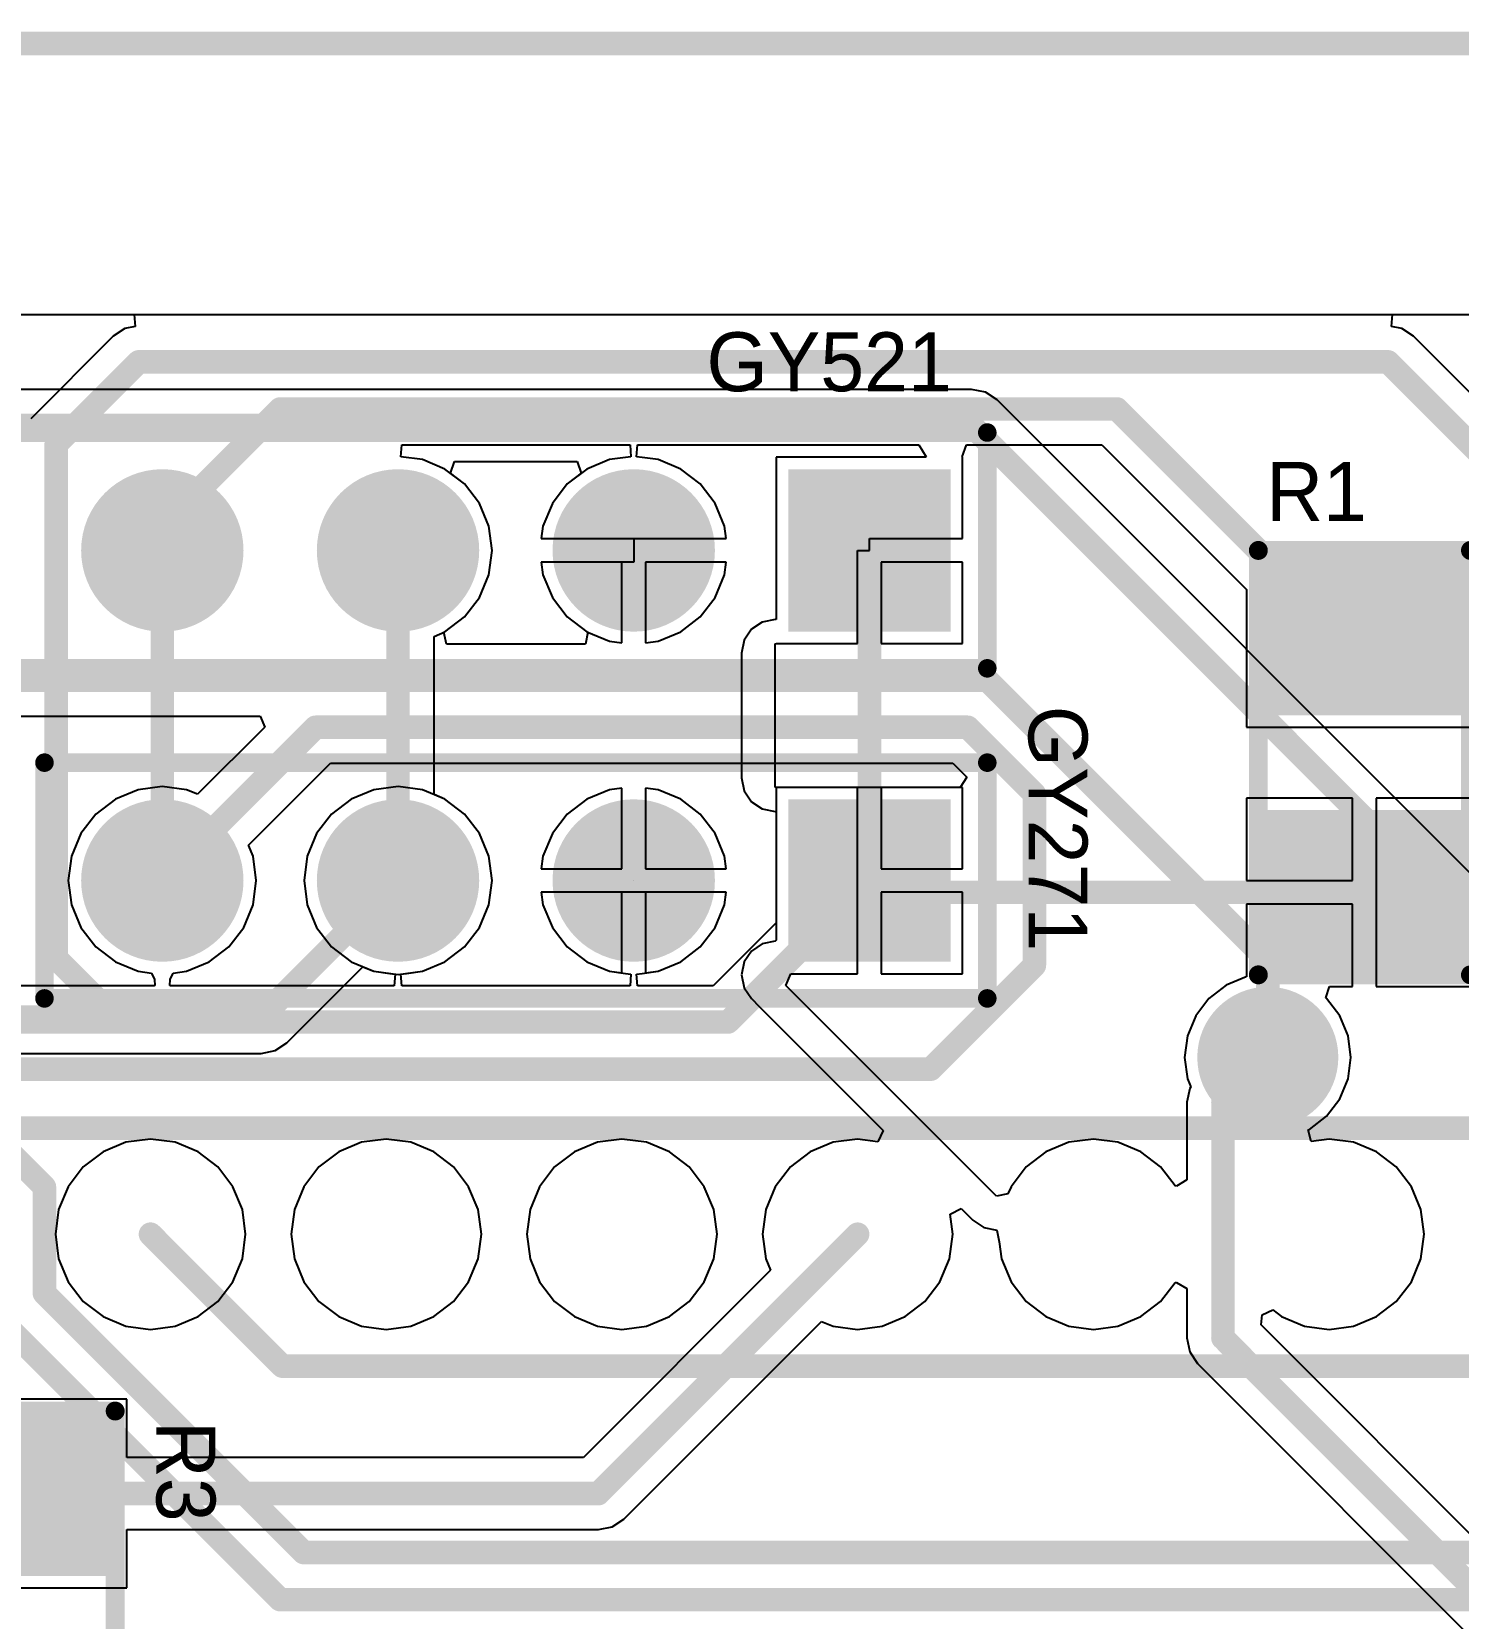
# Model space of a CAD drawing. Header units: millimetres. Extents: x 0 to 146, y 0 to 115.
# Drawn here: x 117.46 to 132.84, y 97.46 to 114.55 of the extents above; entities that cross this region are included whole.
import ezdxf

# ---------------------------------------------------------------- set-up
doc = ezdxf.new("R2010")
doc.units = ezdxf.units.MM
for name, color, linetype in [('BottomLayer', 5, 'Continuous'), ('BottomOverlay', 54, 'Continuous'), ('BottomSolder', 6, 'Continuous'), ('MultiLayer', 9, 'Continuous'), ('PadHoleLayer', 156, 'Continuous'), ('TopLayer', 1, 'Continuous'), ('TopOverlay', 2, 'Continuous'), ('TopPaste', 8, 'Continuous'), ('TopSolder', 216, 'Continuous'), ('ViaHoleLayer', 16, 'Continuous')]:
    doc.layers.add(name, color=color, linetype=linetype)

# ---------------------------------------------------------------- blocks, each defined once
blk = doc.blocks.new('HDR1X4_B_7')
at = {"layer": 'BottomLayer'}
blk.add_hatch(color=5, dxfattribs=at).paths.add_polyline_path([(-0.75, 0.75), (0.75, 0.75), (0.75, -0.75), (-0.75, -0.75)])
h = blk.add_hatch(color=5, dxfattribs=at)
edge = h.paths.add_edge_path()
edge.add_arc((2.54, 0), 0.75, 0, 360)
h = blk.add_hatch(color=5, dxfattribs=at)
edge = h.paths.add_edge_path()
edge.add_arc((5.08, 0), 0.75, 0, 360)
h = blk.add_hatch(color=5, dxfattribs=at)
edge = h.paths.add_edge_path()
edge.add_arc((7.62, 0), 0.75, 0, 360)
at = {"layer": 'BottomSolder'}
blk.add_hatch(color=6, dxfattribs=at).paths.add_polyline_path([(-0.875, 0.875), (0.875, 0.875), (0.875, -0.875), (-0.875, -0.875)])
h = blk.add_hatch(color=6, dxfattribs=at)
edge = h.paths.add_edge_path()
edge.add_arc((2.54, 0), 0.875, 0, 360)
h = blk.add_hatch(color=6, dxfattribs=at)
edge = h.paths.add_edge_path()
edge.add_arc((5.08, 0), 0.875, 0, 360)
h = blk.add_hatch(color=6, dxfattribs=at)
edge = h.paths.add_edge_path()
edge.add_arc((7.62, 0), 0.875, 0, 360)
at = {"layer": 'MultiLayer'}
blk.add_hatch(color=9, dxfattribs=at).paths.add_polyline_path([(-0.75, 0.75), (0.75, 0.75), (0.75, -0.75), (-0.75, -0.75)])
h = blk.add_hatch(color=9, dxfattribs=at)
edge = h.paths.add_edge_path()
edge.add_arc((2.54, 0), 0.75, 0, 360)
h = blk.add_hatch(color=9, dxfattribs=at)
edge = h.paths.add_edge_path()
edge.add_arc((5.08, 0), 0.75, 0, 360)
h = blk.add_hatch(color=9, dxfattribs=at)
edge = h.paths.add_edge_path()
edge.add_arc((7.62, 0), 0.75, 0, 360)
at = {"layer": 'PadHoleLayer'}
h = blk.add_hatch(color=156, dxfattribs=at)
edge = h.paths.add_edge_path()
edge.add_arc((0, 0), 0.45, 0, 360)
h = blk.add_hatch(color=156, dxfattribs=at)
edge = h.paths.add_edge_path()
edge.add_arc((2.54, 0), 0.45, 0, 360)
h = blk.add_hatch(color=156, dxfattribs=at)
edge = h.paths.add_edge_path()
edge.add_arc((5.08, 0), 0.45, 0, 360)
h = blk.add_hatch(color=156, dxfattribs=at)
edge = h.paths.add_edge_path()
edge.add_arc((7.62, 0), 0.45, 0, 360)
at = {"layer": 'TopLayer'}
blk.add_hatch(color=1, dxfattribs=at).paths.add_polyline_path([(-0.75, 0.75), (0.75, 0.75), (0.75, -0.75), (-0.75, -0.75)])
h = blk.add_hatch(color=1, dxfattribs=at)
edge = h.paths.add_edge_path()
edge.add_arc((2.54, 0), 0.75, 0, 360)
h = blk.add_hatch(color=1, dxfattribs=at)
edge = h.paths.add_edge_path()
edge.add_arc((5.08, 0), 0.75, 0, 360)
h = blk.add_hatch(color=1, dxfattribs=at)
edge = h.paths.add_edge_path()
edge.add_arc((7.62, 0), 0.75, 0, 360)
at = {"layer": 'TopSolder'}
blk.add_hatch(color=216, dxfattribs=at).paths.add_polyline_path([(-0.875, 0.875), (0.875, 0.875), (0.875, -0.875), (-0.875, -0.875)])
h = blk.add_hatch(color=216, dxfattribs=at)
edge = h.paths.add_edge_path()
edge.add_arc((2.54, 0), 0.875, 0, 360)
h = blk.add_hatch(color=216, dxfattribs=at)
edge = h.paths.add_edge_path()
edge.add_arc((5.08, 0), 0.875, 0, 360)
h = blk.add_hatch(color=216, dxfattribs=at)
edge = h.paths.add_edge_path()
edge.add_arc((7.62, 0), 0.875, 0, 360)
at = {"layer": 'BottomOverlay', "const_width": 0.2}
for points in [[(8.89, 1.27), (-1.27, 1.27)], [(-1.27, 1.27), (-1.27, -1.27)], [(8.89, 1.27), (8.89, -1.27)], [(8.89, -1.27), (-1.27, -1.27)]]:
    blk.add_lwpolyline(points, dxfattribs=at)
at = {"layer": 'BottomOverlay', "const_width": 0.1}
for points in [[(-1.32, 1.27, 1), (-1.22, 1.27, 1)], [(-1.32, 1.27, 1), (-1.22, 1.27, 1)], [(8.84, 1.27, 1), (8.94, 1.27, 1)], [(8.84, 1.27, 1), (8.94, 1.27, 1)], [(-1.32, -1.27, 1), (-1.22, -1.27, 1)], [(-1.32, -1.27, 1), (-1.22, -1.27, 1)], [(8.84, -1.27, 1), (8.94, -1.27, 1)], [(8.84, -1.27, 1), (8.94, -1.27, 1)]]:
    blk.add_lwpolyline(points, format="xyb", close=True, dxfattribs=at)
blk = doc.blocks.new('SMD_1206_RES_11')
at = {"layer": 'TopLayer'}
for points in [[(1.016, 2.159), (1.016, 0.635), (-1.016, 0.635), (-1.016, 2.159)], [(1.016, -0.635), (1.016, -2.159), (-1.016, -2.159), (-1.016, -0.635)]]:
    blk.add_hatch(color=1, dxfattribs=at).paths.add_polyline_path(points)
at = {"layer": 'TopPaste'}
for points in [[(1.016, 2.159), (1.016, 0.635), (-1.016, 0.635), (-1.016, 2.159)], [(1.016, -0.635), (1.016, -2.159), (-1.016, -2.159), (-1.016, -0.635)]]:
    blk.add_hatch(color=8, dxfattribs=at).paths.add_polyline_path(points)
at = {"layer": 'TopSolder'}
for points in [[(1.141, 2.284), (1.141, 0.51), (-1.141, 0.51), (-1.141, 2.284)], [(1.141, -0.51), (1.141, -2.284), (-1.141, -2.284), (-1.141, -0.51)]]:
    blk.add_hatch(color=216, dxfattribs=at).paths.add_polyline_path(points)
at = {"layer": 'TopOverlay', "const_width": 0.203}
for points in [[(-1.143, 2.286), (-1.143, -2.286)], [(1.143, 2.286), (-1.143, 2.286)], [(1.143, 2.286), (1.143, -2.286)], [(1.143, -2.286), (-1.143, -2.286)]]:
    blk.add_lwpolyline(points, dxfattribs=at)
at = {"layer": 'TopOverlay', "const_width": 0.102}
for points in [[(-1.194, 2.286, 1), (-1.092, 2.286, 1)], [(-1.194, 2.286, 1), (-1.092, 2.286, 1)], [(1.092, 2.286, 1), (1.194, 2.286, 1)], [(1.092, 2.286, 1), (1.194, 2.286, 1)], [(-1.194, -2.286, 1), (-1.092, -2.286, 1)], [(-1.194, -2.286, 1), (-1.092, -2.286, 1)], [(1.092, -2.286, 1), (1.194, -2.286, 1)], [(1.092, -2.286, 1), (1.194, -2.286, 1)]]:
    blk.add_lwpolyline(points, format="xyb", close=True, dxfattribs=at)
blk = doc.blocks.new('SMD_1206_RES_13')
at = {"layer": 'TopLayer'}
for points in [[(1.016, 2.159), (1.016, 0.635), (-1.016, 0.635), (-1.016, 2.159)], [(1.016, -0.635), (1.016, -2.159), (-1.016, -2.159), (-1.016, -0.635)]]:
    blk.add_hatch(color=1, dxfattribs=at).paths.add_polyline_path(points)
at = {"layer": 'TopPaste'}
for points in [[(1.016, 2.159), (1.016, 0.635), (-1.016, 0.635), (-1.016, 2.159)], [(1.016, -0.635), (1.016, -2.159), (-1.016, -2.159), (-1.016, -0.635)]]:
    blk.add_hatch(color=8, dxfattribs=at).paths.add_polyline_path(points)
at = {"layer": 'TopSolder'}
for points in [[(1.141, 2.284), (1.141, 0.51), (-1.141, 0.51), (-1.141, 2.284)], [(1.141, -0.51), (1.141, -2.284), (-1.141, -2.284), (-1.141, -0.51)]]:
    blk.add_hatch(color=216, dxfattribs=at).paths.add_polyline_path(points)
at = {"layer": 'TopOverlay', "const_width": 0.203}
for points in [[(-1.143, -2.286), (-1.143, 2.286)], [(-1.143, 2.286), (1.143, 2.286)], [(1.143, -2.286), (1.143, 2.286)], [(-1.143, -2.286), (1.143, -2.286)]]:
    blk.add_lwpolyline(points, dxfattribs=at)
at = {"layer": 'TopOverlay', "const_width": 0.102}
for points in [[(-1.194, 2.286, 1), (-1.092, 2.286, 1)], [(-1.194, 2.286, 1), (-1.092, 2.286, 1)], [(1.092, 2.286, 1), (1.194, 2.286, 1)], [(1.092, 2.286, 1), (1.194, 2.286, 1)], [(-1.194, -2.286, 1), (-1.092, -2.286, 1)], [(-1.194, -2.286, 1), (-1.092, -2.286, 1)], [(1.092, -2.286, 1), (1.194, -2.286, 1)], [(1.092, -2.286, 1), (1.194, -2.286, 1)]]:
    blk.add_lwpolyline(points, format="xyb", close=True, dxfattribs=at)
blk = doc.blocks.new('HDR1X6_B_19')
at = {"layer": 'BottomLayer'}
blk.add_hatch(color=5, dxfattribs=at).paths.add_polyline_path([(-0.75, 0.75), (0.75, 0.75), (0.75, -0.75), (-0.75, -0.75)])
h = blk.add_hatch(color=5, dxfattribs=at)
edge = h.paths.add_edge_path()
edge.add_arc((2.54, 0), 0.75, 0, 360)
h = blk.add_hatch(color=5, dxfattribs=at)
edge = h.paths.add_edge_path()
edge.add_arc((5.08, 0), 0.75, 0, 360)
h = blk.add_hatch(color=5, dxfattribs=at)
edge = h.paths.add_edge_path()
edge.add_arc((7.62, 0), 0.75, 0, 360)
h = blk.add_hatch(color=5, dxfattribs=at)
edge = h.paths.add_edge_path()
edge.add_arc((10.16, 0), 0.75, 0, 360)
h = blk.add_hatch(color=5, dxfattribs=at)
edge = h.paths.add_edge_path()
edge.add_arc((12.7, 0), 0.75, 0, 360)
at = {"layer": 'BottomSolder'}
blk.add_hatch(color=6, dxfattribs=at).paths.add_polyline_path([(-0.875, 0.875), (0.875, 0.875), (0.875, -0.875), (-0.875, -0.875)])
h = blk.add_hatch(color=6, dxfattribs=at)
edge = h.paths.add_edge_path()
edge.add_arc((2.54, 0), 0.875, 0, 360)
h = blk.add_hatch(color=6, dxfattribs=at)
edge = h.paths.add_edge_path()
edge.add_arc((5.08, 0), 0.875, 0, 360)
h = blk.add_hatch(color=6, dxfattribs=at)
edge = h.paths.add_edge_path()
edge.add_arc((7.62, 0), 0.875, 0, 360)
h = blk.add_hatch(color=6, dxfattribs=at)
edge = h.paths.add_edge_path()
edge.add_arc((10.16, 0), 0.875, 0, 360)
h = blk.add_hatch(color=6, dxfattribs=at)
edge = h.paths.add_edge_path()
edge.add_arc((12.7, 0), 0.875, 0, 360)
at = {"layer": 'MultiLayer'}
blk.add_hatch(color=9, dxfattribs=at).paths.add_polyline_path([(-0.75, 0.75), (0.75, 0.75), (0.75, -0.75), (-0.75, -0.75)])
h = blk.add_hatch(color=9, dxfattribs=at)
edge = h.paths.add_edge_path()
edge.add_arc((2.54, 0), 0.75, 0, 360)
h = blk.add_hatch(color=9, dxfattribs=at)
edge = h.paths.add_edge_path()
edge.add_arc((5.08, 0), 0.75, 0, 360)
h = blk.add_hatch(color=9, dxfattribs=at)
edge = h.paths.add_edge_path()
edge.add_arc((7.62, 0), 0.75, 0, 360)
h = blk.add_hatch(color=9, dxfattribs=at)
edge = h.paths.add_edge_path()
edge.add_arc((10.16, 0), 0.75, 0, 360)
h = blk.add_hatch(color=9, dxfattribs=at)
edge = h.paths.add_edge_path()
edge.add_arc((12.7, 0), 0.75, 0, 360)
at = {"layer": 'PadHoleLayer'}
h = blk.add_hatch(color=156, dxfattribs=at)
edge = h.paths.add_edge_path()
edge.add_arc((0, 0), 0.45, 0, 360)
h = blk.add_hatch(color=156, dxfattribs=at)
edge = h.paths.add_edge_path()
edge.add_arc((2.54, 0), 0.45, 0, 360)
h = blk.add_hatch(color=156, dxfattribs=at)
edge = h.paths.add_edge_path()
edge.add_arc((5.08, 0), 0.45, 0, 360)
h = blk.add_hatch(color=156, dxfattribs=at)
edge = h.paths.add_edge_path()
edge.add_arc((7.62, 0), 0.45, 0, 360)
h = blk.add_hatch(color=156, dxfattribs=at)
edge = h.paths.add_edge_path()
edge.add_arc((10.16, 0), 0.45, 0, 360)
h = blk.add_hatch(color=156, dxfattribs=at)
edge = h.paths.add_edge_path()
edge.add_arc((12.7, 0), 0.45, 0, 360)
at = {"layer": 'TopLayer'}
blk.add_hatch(color=1, dxfattribs=at).paths.add_polyline_path([(-0.75, 0.75), (0.75, 0.75), (0.75, -0.75), (-0.75, -0.75)])
h = blk.add_hatch(color=1, dxfattribs=at)
edge = h.paths.add_edge_path()
edge.add_arc((2.54, 0), 0.75, 0, 360)
h = blk.add_hatch(color=1, dxfattribs=at)
edge = h.paths.add_edge_path()
edge.add_arc((5.08, 0), 0.75, 0, 360)
h = blk.add_hatch(color=1, dxfattribs=at)
edge = h.paths.add_edge_path()
edge.add_arc((7.62, 0), 0.75, 0, 360)
h = blk.add_hatch(color=1, dxfattribs=at)
edge = h.paths.add_edge_path()
edge.add_arc((10.16, 0), 0.75, 0, 360)
h = blk.add_hatch(color=1, dxfattribs=at)
edge = h.paths.add_edge_path()
edge.add_arc((12.7, 0), 0.75, 0, 360)
at = {"layer": 'TopSolder'}
blk.add_hatch(color=216, dxfattribs=at).paths.add_polyline_path([(-0.875, 0.875), (0.875, 0.875), (0.875, -0.875), (-0.875, -0.875)])
h = blk.add_hatch(color=216, dxfattribs=at)
edge = h.paths.add_edge_path()
edge.add_arc((2.54, 0), 0.875, 0, 360)
h = blk.add_hatch(color=216, dxfattribs=at)
edge = h.paths.add_edge_path()
edge.add_arc((5.08, 0), 0.875, 0, 360)
h = blk.add_hatch(color=216, dxfattribs=at)
edge = h.paths.add_edge_path()
edge.add_arc((7.62, 0), 0.875, 0, 360)
h = blk.add_hatch(color=216, dxfattribs=at)
edge = h.paths.add_edge_path()
edge.add_arc((10.16, 0), 0.875, 0, 360)
h = blk.add_hatch(color=216, dxfattribs=at)
edge = h.paths.add_edge_path()
edge.add_arc((12.7, 0), 0.875, 0, 360)
at = {"layer": 'BottomOverlay', "const_width": 0.2}
for points in [[(-1.27, 1.27), (-1.27, -1.27)], [(13.97, 1.27), (-1.27, 1.27)], [(13.97, 1.27), (13.97, -1.27)], [(13.97, -1.27), (-1.27, -1.27)]]:
    blk.add_lwpolyline(points, dxfattribs=at)
at = {"layer": 'BottomOverlay', "const_width": 0.1}
for points in [[(-1.32, 1.27, 1), (-1.22, 1.27, 1)], [(-1.32, 1.27, 1), (-1.22, 1.27, 1)], [(13.92, 1.27, 1), (14.02, 1.27, 1)], [(13.92, 1.27, 1), (14.02, 1.27, 1)], [(-1.32, -1.27, 1), (-1.22, -1.27, 1)], [(-1.32, -1.27, 1), (-1.22, -1.27, 1)], [(13.92, -1.27, 1), (14.02, -1.27, 1)], [(13.92, -1.27, 1), (14.02, -1.27, 1)]]:
    blk.add_lwpolyline(points, format="xyb", close=True, dxfattribs=at)
blk = doc.blocks.new('ARDUINO_NANO_21')
at = {"layer": 'BottomLayer'}
h = blk.add_hatch(color=5, dxfattribs=at)
edge = h.paths.add_edge_path()
edge.add_arc((21.844, 16.764), 0.762, 0, 360)
h = blk.add_hatch(color=5, dxfattribs=at)
edge = h.paths.add_edge_path()
edge.add_arc((24.384, 16.764), 0.762, 0, 360)
h = blk.add_hatch(color=5, dxfattribs=at)
edge = h.paths.add_edge_path()
edge.add_arc((26.924, 16.764), 0.762, 0, 360)
h = blk.add_hatch(color=5, dxfattribs=at)
edge = h.paths.add_edge_path()
edge.add_arc((29.464, 16.764), 0.762, 0, 360)
h = blk.add_hatch(color=5, dxfattribs=at)
edge = h.paths.add_edge_path()
edge.add_arc((32.004, 16.764), 0.762, 0, 360)
h = blk.add_hatch(color=5, dxfattribs=at)
edge = h.paths.add_edge_path()
edge.add_arc((34.544, 16.764), 0.762, 0, 360)
at = {"layer": 'BottomSolder'}
h = blk.add_hatch(color=6, dxfattribs=at)
edge = h.paths.add_edge_path()
edge.add_arc((21.844, 16.764), 0.887, 0, 360)
h = blk.add_hatch(color=6, dxfattribs=at)
edge = h.paths.add_edge_path()
edge.add_arc((24.384, 16.764), 0.887, 0, 360)
h = blk.add_hatch(color=6, dxfattribs=at)
edge = h.paths.add_edge_path()
edge.add_arc((26.924, 16.764), 0.887, 0, 360)
h = blk.add_hatch(color=6, dxfattribs=at)
edge = h.paths.add_edge_path()
edge.add_arc((29.464, 16.764), 0.887, 0, 360)
h = blk.add_hatch(color=6, dxfattribs=at)
edge = h.paths.add_edge_path()
edge.add_arc((32.004, 16.764), 0.887, 0, 360)
h = blk.add_hatch(color=6, dxfattribs=at)
edge = h.paths.add_edge_path()
edge.add_arc((34.544, 16.764), 0.887, 0, 360)
at = {"layer": 'MultiLayer'}
h = blk.add_hatch(color=9, dxfattribs=at)
edge = h.paths.add_edge_path()
edge.add_arc((21.844, 16.764), 0.762, 0, 360)
h = blk.add_hatch(color=9, dxfattribs=at)
edge = h.paths.add_edge_path()
edge.add_arc((24.384, 16.764), 0.762, 0, 360)
h = blk.add_hatch(color=9, dxfattribs=at)
edge = h.paths.add_edge_path()
edge.add_arc((26.924, 16.764), 0.762, 0, 360)
h = blk.add_hatch(color=9, dxfattribs=at)
edge = h.paths.add_edge_path()
edge.add_arc((29.464, 16.764), 0.762, 0, 360)
h = blk.add_hatch(color=9, dxfattribs=at)
edge = h.paths.add_edge_path()
edge.add_arc((32.004, 16.764), 0.762, 0, 360)
h = blk.add_hatch(color=9, dxfattribs=at)
edge = h.paths.add_edge_path()
edge.add_arc((34.544, 16.764), 0.762, 0, 360)
at = {"layer": 'PadHoleLayer'}
h = blk.add_hatch(color=156, dxfattribs=at)
edge = h.paths.add_edge_path()
edge.add_arc((21.844, 16.764), 0.381, 0, 360)
h = blk.add_hatch(color=156, dxfattribs=at)
edge = h.paths.add_edge_path()
edge.add_arc((24.384, 16.764), 0.381, 0, 360)
h = blk.add_hatch(color=156, dxfattribs=at)
edge = h.paths.add_edge_path()
edge.add_arc((26.924, 16.764), 0.381, 0, 360)
h = blk.add_hatch(color=156, dxfattribs=at)
edge = h.paths.add_edge_path()
edge.add_arc((29.464, 16.764), 0.381, 0, 360)
h = blk.add_hatch(color=156, dxfattribs=at)
edge = h.paths.add_edge_path()
edge.add_arc((32.004, 16.764), 0.381, 0, 360)
h = blk.add_hatch(color=156, dxfattribs=at)
edge = h.paths.add_edge_path()
edge.add_arc((34.544, 16.764), 0.381, 0, 360)
at = {"layer": 'TopLayer'}
h = blk.add_hatch(color=1, dxfattribs=at)
edge = h.paths.add_edge_path()
edge.add_arc((21.844, 16.764), 0.762, 0, 360)
h = blk.add_hatch(color=1, dxfattribs=at)
edge = h.paths.add_edge_path()
edge.add_arc((24.384, 16.764), 0.762, 0, 360)
h = blk.add_hatch(color=1, dxfattribs=at)
edge = h.paths.add_edge_path()
edge.add_arc((26.924, 16.764), 0.762, 0, 360)
h = blk.add_hatch(color=1, dxfattribs=at)
edge = h.paths.add_edge_path()
edge.add_arc((29.464, 16.764), 0.762, 0, 360)
h = blk.add_hatch(color=1, dxfattribs=at)
edge = h.paths.add_edge_path()
edge.add_arc((32.004, 16.764), 0.762, 0, 360)
h = blk.add_hatch(color=1, dxfattribs=at)
edge = h.paths.add_edge_path()
edge.add_arc((34.544, 16.764), 0.762, 0, 360)
at = {"layer": 'TopSolder'}
h = blk.add_hatch(color=216, dxfattribs=at)
edge = h.paths.add_edge_path()
edge.add_arc((21.844, 16.764), 0.887, 0, 360)
h = blk.add_hatch(color=216, dxfattribs=at)
edge = h.paths.add_edge_path()
edge.add_arc((24.384, 16.764), 0.887, 0, 360)
h = blk.add_hatch(color=216, dxfattribs=at)
edge = h.paths.add_edge_path()
edge.add_arc((26.924, 16.764), 0.887, 0, 360)
h = blk.add_hatch(color=216, dxfattribs=at)
edge = h.paths.add_edge_path()
edge.add_arc((29.464, 16.764), 0.887, 0, 360)
h = blk.add_hatch(color=216, dxfattribs=at)
edge = h.paths.add_edge_path()
edge.add_arc((32.004, 16.764), 0.887, 0, 360)
h = blk.add_hatch(color=216, dxfattribs=at)
edge = h.paths.add_edge_path()
edge.add_arc((34.544, 16.764), 0.887, 0, 360)
at = {"layer": 'TopOverlay', "const_width": 0.254}
blk.add_lwpolyline([(3.048, 17.907), (40.894, 17.907)], dxfattribs=at)

msp = doc.modelspace()

# ---------------------------------------------------------------- hatches: boundary and pattern name
at = {"layer": 'BottomLayer'}
h = msp.add_hatch(color=5, dxfattribs=at)
edge = h.paths.add_edge_path()
edge.add_arc((130.785, 103.505), 0.635, 0, 360)
at = {"layer": 'BottomSolder'}
h = msp.add_hatch(color=6, dxfattribs=at)
edge = h.paths.add_edge_path()
edge.add_arc((130.785, 103.505), 0.76, 0, 360)
at = {"layer": 'TopLayer'}
h = msp.add_hatch(color=1, dxfattribs=at)
edge = h.paths.add_edge_path()
edge.add_arc((130.785, 103.505), 0.635, 0, 360)
at = {"layer": 'TopSolder'}
h = msp.add_hatch(color=216, dxfattribs=at)
edge = h.paths.add_edge_path()
edge.add_arc((130.785, 103.505), 0.76, 0, 360)
at = {"layer": 'ViaHoleLayer'}
h = msp.add_hatch(color=16, dxfattribs=at)
edge = h.paths.add_edge_path()
edge.add_arc((130.785, 103.505), 0.356, 0, 360)

# ---------------------------------------------------------------- linework, layer by layer
at = {"layer": 'BottomLayer'}
for p, q in [((87.884, 111.506), (140.335, 111.506)), ((127.593, 110.701), (111.15, 110.701)), ((127.742, 110.671), (127.593, 110.701)), ((127.868, 110.587), (127.742, 110.671)), ((135.987, 102.468), (127.868, 110.587)), ((121.979, 109.797), (122.022, 109.924)), ((122.022, 109.924), (123.342, 109.924)), ((123.342, 109.924), (123.385, 109.797)), ((122.128, 109.682), (121.979, 109.797)), ((123.385, 109.797), (123.236, 109.682)), ((122.289, 109.472), (122.128, 109.682)), ((123.236, 109.682), (123.075, 109.472)), ((122.39, 109.228), (122.289, 109.472)), ((123.075, 109.472), (122.974, 109.228)), ((122.425, 108.966), (122.39, 109.228)), ((122.974, 109.228), (122.956, 109.093)), ((122.956, 109.093), (123.952, 109.093)), ((123.952, 109.093), (123.952, 108.839)), ((122.39, 108.704), (122.425, 108.966)), ((122.289, 108.46), (122.39, 108.704)), ((123.952, 108.839), (122.956, 108.839)), ((122.956, 108.839), (122.974, 108.704)), ((122.974, 108.704), (123.075, 108.46)), ((122.128, 108.25), (122.289, 108.46)), ((123.075, 108.46), (123.236, 108.25)), ((121.918, 108.089), (122.128, 108.25)), ((123.236, 108.25), (123.446, 108.089)), ((121.907, 108.084), (121.918, 108.089)), ((121.933, 107.957), (121.907, 108.084)), ((123.457, 108.084), (123.431, 107.957)), ((123.446, 108.089), (123.457, 108.084)), ((123.431, 107.957), (121.933, 107.957)), ((98.298, 107.181), (119.927, 107.181)), ((119.927, 107.181), (119.976, 107.063)), ((119.976, 107.063), (119.252, 106.339)), ((119.801, 105.79), (120.684, 106.673)), ((120.684, 106.673), (127.391, 106.673)), ((127.391, 106.673), (127.541, 106.522)), ((127.541, 106.522), (127.47, 106.414)), ((118.61, 106.388), (118.366, 106.287)), ((118.872, 106.423), (118.61, 106.388)), ((119.134, 106.388), (118.872, 106.423)), ((119.252, 106.339), (119.134, 106.388)), ((121.15, 106.388), (120.906, 106.287)), ((121.412, 106.423), (121.15, 106.388)), ((121.674, 106.388), (121.412, 106.423)), ((121.918, 106.287), (121.674, 106.388)), ((123.69, 106.388), (123.446, 106.287)), ((123.825, 106.406), (123.69, 106.388)), ((123.825, 105.537), (123.825, 106.406)), ((124.214, 106.388), (124.079, 106.406)), ((124.079, 106.406), (124.079, 105.537)), ((124.458, 106.287), (124.214, 106.388)), ((127.47, 106.414), (125.488, 106.414)), ((125.488, 106.414), (125.488, 104.955)), ((118.366, 106.287), (118.156, 106.126)), ((120.906, 106.287), (120.696, 106.126)), ((122.128, 106.126), (121.918, 106.287)), ((123.446, 106.287), (123.236, 106.126)), ((124.668, 106.126), (124.458, 106.287)), ((118.156, 106.126), (117.995, 105.916)), ((120.696, 106.126), (120.535, 105.916)), ((122.289, 105.916), (122.128, 106.126)), ((123.236, 106.126), (123.075, 105.916)), ((124.829, 105.916), (124.668, 106.126)), ((117.995, 105.916), (117.894, 105.672)), ((120.535, 105.916), (120.434, 105.672)), ((122.39, 105.672), (122.289, 105.916)), ((123.075, 105.916), (122.974, 105.672)), ((124.93, 105.672), (124.829, 105.916)), ((117.894, 105.672), (117.859, 105.41)), ((119.85, 105.672), (119.801, 105.79)), ((119.885, 105.41), (119.85, 105.672)), ((120.434, 105.672), (120.399, 105.41)), ((122.425, 105.41), (122.39, 105.672)), ((122.974, 105.672), (122.956, 105.537)), ((124.948, 105.537), (124.93, 105.672)), ((122.956, 105.537), (123.825, 105.537)), ((124.079, 105.537), (124.948, 105.537)), ((117.859, 105.41), (117.894, 105.148)), ((119.85, 105.148), (119.885, 105.41)), ((120.399, 105.41), (120.434, 105.148)), ((122.39, 105.148), (122.425, 105.41)), ((117.894, 105.148), (117.995, 104.904)), ((119.749, 104.904), (119.85, 105.148)), ((120.434, 105.148), (120.535, 104.904)), ((122.289, 104.904), (122.39, 105.148)), ((123.952, 105.283), (122.956, 105.283)), ((122.956, 105.283), (122.974, 105.148)), ((122.974, 105.148), (123.075, 104.904)), ((124.948, 105.283), (123.952, 105.283)), ((124.829, 104.904), (124.93, 105.148)), ((124.93, 105.148), (124.948, 105.283)), ((125.488, 104.955), (124.807, 104.274)), ((117.995, 104.904), (118.156, 104.694)), ((119.588, 104.694), (119.749, 104.904)), ((120.535, 104.904), (120.696, 104.694)), ((122.128, 104.694), (122.289, 104.904)), ((123.075, 104.904), (123.236, 104.694)), ((124.668, 104.694), (124.829, 104.904)), ((118.156, 104.694), (118.366, 104.533)), ((119.378, 104.533), (119.588, 104.694)), ((120.696, 104.694), (120.906, 104.533)), ((121.918, 104.533), (122.128, 104.694)), ((123.236, 104.694), (123.446, 104.533)), ((124.458, 104.533), (124.668, 104.694)), ((118.366, 104.533), (118.61, 104.432)), ((118.61, 104.432), (118.754, 104.413)), ((118.99, 104.413), (119.134, 104.432)), ((119.134, 104.432), (119.378, 104.533)), ((120.906, 104.533), (121.15, 104.432)), ((121.15, 104.432), (121.322, 104.409)), ((121.502, 104.409), (121.674, 104.432)), ((121.674, 104.432), (121.918, 104.533)), ((123.446, 104.533), (123.69, 104.432)), ((123.69, 104.432), (123.862, 104.409)), ((124.042, 104.409), (124.214, 104.432)), ((124.214, 104.432), (124.458, 104.533)), ((118.784, 104.274), (110.871, 104.274)), ((118.754, 104.413), (118.787, 104.345)), ((118.791, 104.28), (118.784, 104.274)), ((118.787, 104.345), (118.791, 104.28)), ((118.953, 104.28), (118.957, 104.345)), ((118.96, 104.274), (118.953, 104.28)), ((118.957, 104.345), (118.99, 104.413)), ((121.372, 104.274), (118.96, 104.274)), ((121.322, 104.409), (121.381, 104.401)), ((121.381, 104.401), (121.372, 104.274)), ((121.443, 104.401), (121.502, 104.409)), ((121.452, 104.274), (121.443, 104.401)), ((123.912, 104.274), (121.452, 104.274)), ((123.862, 104.409), (123.921, 104.401)), ((123.921, 104.401), (123.912, 104.274)), ((123.983, 104.401), (124.042, 104.409)), ((123.992, 104.274), (123.983, 104.401)), ((124.807, 104.274), (123.992, 104.274))]:
    msp.add_line(p, q, dxfattribs=at)
at = {"layer": 'BottomLayer', "const_width": 0.254}
for points in [[(111.15, 110.312), (127.593, 110.312)], [(127.593, 110.312), (136.305, 101.6)], [(98.298, 107.569), (127.762, 107.569)], [(127.762, 107.569), (130.785, 104.546)], [(118.872, 105.41), (120.523, 107.061)], [(120.523, 107.061), (127.552, 107.061)], [(127.552, 107.061), (128.27, 106.343)], [(128.27, 104.496), (128.27, 106.343)], [(124.968, 103.886), (126.492, 105.41)], [(127.152, 103.378), (128.27, 104.496)], [(130.785, 103.505), (130.785, 104.546)], [(110.871, 103.886), (124.968, 103.886)], [(112.903, 103.378), (127.152, 103.378)], [(116.84, 102.87), (117.602, 102.108)], [(117.602, 100.965), (117.602, 102.108)], [(116.205, 101.6), (120.142, 97.663)], [(118.745, 101.6), (120.167, 100.178)], [(117.602, 100.965), (120.396, 98.171)], [(120.167, 100.178), (142.773, 100.178)], [(120.396, 98.171), (140.851, 98.171)], [(120.142, 97.663), (142.748, 97.663)]]:
    msp.add_lwpolyline(points, dxfattribs=at)
at = {"layer": 'BottomLayer', "const_width": 0.127}
for points in [[(127.53, 110.312, 1), (127.657, 110.312, 1)], [(127.53, 110.312, 1), (127.657, 110.312, 1)], [(127.699, 107.569, 1), (127.826, 107.569, 1)], [(127.699, 107.569, 1), (127.826, 107.569, 1)], [(120.46, 107.061, 1), (120.587, 107.061, 1)], [(120.46, 107.061, 1), (120.587, 107.061, 1)], [(127.488, 107.061, 1), (127.615, 107.061, 1)], [(127.488, 107.061, 1), (127.615, 107.061, 1)], [(128.207, 106.343, 1), (128.333, 106.343, 1)], [(128.207, 106.343, 1), (128.333, 106.343, 1)], [(118.808, 105.41, 1), (118.936, 105.41, 1)], [(126.428, 105.41, 1), (126.555, 105.41, 1)], [(128.207, 104.496, 1), (128.333, 104.496, 1)], [(128.207, 104.496, 1), (128.333, 104.496, 1)], [(130.721, 104.546, 1), (130.848, 104.546, 1)], [(130.721, 104.546, 1), (130.848, 104.546, 1)], [(124.904, 103.886, 1), (125.031, 103.886, 1)], [(124.904, 103.886, 1), (125.031, 103.886, 1)], [(130.721, 103.505, 1), (130.848, 103.505, 1)], [(127.089, 103.378, 1), (127.216, 103.378, 1)], [(127.089, 103.378, 1), (127.216, 103.378, 1)], [(117.538, 102.108, 1), (117.665, 102.108, 1)], [(117.538, 102.108, 1), (117.665, 102.108, 1)], [(118.681, 101.6, 1), (118.808, 101.6, 1)], [(117.538, 100.965, 1), (117.665, 100.965, 1)], [(117.538, 100.965, 1), (117.665, 100.965, 1)], [(120.104, 100.178, 1), (120.231, 100.178, 1)], [(120.104, 100.178, 1), (120.231, 100.178, 1)], [(120.332, 98.171, 1), (120.46, 98.171, 1)], [(120.332, 98.171, 1), (120.46, 98.171, 1)], [(120.079, 97.663, 1), (120.206, 97.663, 1)], [(120.079, 97.663, 1), (120.206, 97.663, 1)]]:
    msp.add_lwpolyline(points, format="xyb", close=True, dxfattribs=at)
at = {"layer": 'TopLayer'}
for p, q in [((87.884, 111.506), (118.568, 111.506)), ((118.568, 111.506), (118.58, 111.379)), ((132.118, 111.379), (132.13, 111.506)), ((132.13, 111.506), (140.462, 111.506)), ((118.343, 111.273), (117.454, 110.384)), ((118.469, 111.357), (118.343, 111.273)), ((118.58, 111.379), (118.469, 111.357)), ((132.229, 111.357), (132.118, 111.379)), ((132.355, 111.273), (132.229, 111.357)), ((134.534, 109.093), (132.355, 111.273)), ((121.443, 109.975), (121.452, 110.102)), ((121.452, 110.102), (123.912, 110.102)), ((123.912, 110.102), (123.921, 109.975)), ((123.983, 109.975), (123.992, 110.102)), ((123.992, 110.102), (127.023, 110.102)), ((127.023, 110.102), (127.104, 109.975)), ((127.493, 109.975), (127.537, 110.102)), ((127.537, 110.102), (128.998, 110.102)), ((128.998, 110.102), (130.556, 108.544)), ((121.674, 109.944), (121.443, 109.975)), ((121.918, 109.843), (121.674, 109.944)), ((123.69, 109.944), (123.446, 109.843)), ((123.862, 109.967), (123.69, 109.944)), ((123.921, 109.975), (123.862, 109.967)), ((124.042, 109.967), (123.983, 109.975)), ((124.214, 109.944), (124.042, 109.967)), ((124.458, 109.843), (124.214, 109.944)), ((127.101, 109.97), (125.488, 109.97)), ((125.488, 109.97), (125.488, 108.223)), ((127.104, 109.975), (127.101, 109.97)), ((127.496, 109.97), (127.493, 109.975)), ((127.496, 109.093), (127.496, 109.97)), ((127.496, 109.97), (127.496, 109.97)), ((122.128, 109.682), (121.918, 109.843)), ((123.446, 109.843), (123.236, 109.682)), ((124.668, 109.682), (124.458, 109.843)), ((122.289, 109.472), (122.128, 109.682)), ((123.236, 109.682), (123.075, 109.472)), ((124.829, 109.472), (124.668, 109.682)), ((122.39, 109.228), (122.289, 109.472)), ((123.075, 109.472), (122.974, 109.228)), ((124.93, 109.228), (124.829, 109.472)), ((122.425, 108.966), (122.39, 109.228)), ((122.974, 109.228), (122.956, 109.093)), ((124.948, 109.093), (124.93, 109.228)), ((122.956, 109.093), (123.952, 109.093)), ((123.952, 109.093), (124.948, 109.093)), ((126.492, 108.966), (126.492, 109.093)), ((126.492, 109.093), (127.496, 109.093)), ((122.39, 108.704), (122.425, 108.966)), ((126.365, 107.962), (126.365, 108.966)), ((126.365, 108.966), (126.492, 108.966)), ((122.289, 108.46), (122.39, 108.704)), ((123.825, 108.839), (122.956, 108.839)), ((122.956, 108.839), (122.974, 108.704)), ((122.974, 108.704), (123.075, 108.46)), ((123.825, 107.97), (123.825, 108.839)), ((124.948, 108.839), (124.079, 108.839)), ((124.079, 108.839), (124.079, 107.97)), ((124.829, 108.46), (124.93, 108.704)), ((124.93, 108.704), (124.948, 108.839)), ((127.496, 108.839), (126.619, 108.839)), ((126.619, 108.839), (126.619, 107.962)), ((127.496, 107.962), (127.496, 108.839)), ((130.556, 108.544), (130.556, 107.061)), ((122.128, 108.25), (122.289, 108.46)), ((123.075, 108.46), (123.236, 108.25)), ((124.668, 108.25), (124.829, 108.46)), ((121.918, 108.089), (122.128, 108.25)), ((123.236, 108.25), (123.446, 108.089)), ((124.458, 108.089), (124.668, 108.25)), ((125.337, 108.195), (125.22, 108.117)), ((125.476, 108.223), (125.337, 108.195)), ((125.488, 108.223), (125.476, 108.223)), ((121.8, 108.04), (121.918, 108.089)), ((121.8, 106.336), (121.8, 108.04)), ((123.446, 108.089), (123.69, 107.988)), ((124.214, 107.988), (124.458, 108.089)), ((125.22, 108.117), (125.141, 107.999)), ((123.69, 107.988), (123.825, 107.97)), ((124.079, 107.97), (124.214, 107.988)), ((125.141, 107.999), (125.113, 107.86)), ((125.113, 107.86), (125.113, 107.516)), ((125.476, 107.959), (125.492, 107.962)), ((125.476, 106.417), (125.476, 107.959)), ((125.492, 107.962), (126.365, 107.962)), ((126.619, 107.962), (127.496, 107.962)), ((125.113, 107.516), (125.113, 107.516)), ((125.113, 107.516), (125.113, 107.515)), ((125.113, 107.515), (125.113, 107.292)), ((125.113, 107.292), (125.113, 107.292)), ((125.113, 107.292), (125.113, 107.292)), ((125.113, 107.292), (125.113, 106.797)), ((130.556, 107.061), (135.636, 107.061)), ((125.113, 106.797), (125.113, 106.797)), ((125.113, 106.797), (125.113, 106.797)), ((125.113, 106.797), (125.113, 106.574)), ((125.113, 106.574), (125.113, 106.574)), ((125.113, 106.574), (125.113, 106.574)), ((125.113, 106.574), (125.113, 106.516)), ((125.113, 106.516), (125.141, 106.377)), ((121.918, 106.287), (121.8, 106.336)), ((123.69, 106.388), (123.446, 106.287)), ((123.825, 106.406), (123.69, 106.388)), ((123.825, 105.537), (123.825, 106.406)), ((124.214, 106.388), (124.079, 106.406)), ((124.079, 106.406), (124.079, 105.537)), ((124.458, 106.287), (124.214, 106.388)), ((125.141, 106.377), (125.22, 106.259)), ((125.492, 106.414), (125.476, 106.417)), ((126.365, 106.414), (125.492, 106.414)), ((126.365, 105.41), (126.365, 106.414)), ((127.496, 106.414), (126.619, 106.414)), ((126.619, 106.414), (126.619, 105.537)), ((127.496, 105.537), (127.496, 106.414)), ((122.128, 106.126), (121.918, 106.287)), ((123.446, 106.287), (123.236, 106.126)), ((124.668, 106.126), (124.458, 106.287)), ((125.22, 106.259), (125.337, 106.181)), ((125.337, 106.181), (125.476, 106.153)), ((125.476, 106.153), (125.488, 106.153)), ((125.488, 106.153), (125.488, 104.766)), ((131.699, 106.299), (130.556, 106.299)), ((130.556, 106.299), (130.556, 105.41)), ((131.699, 105.41), (131.699, 106.299)), ((134.239, 106.299), (131.953, 106.299)), ((131.953, 106.299), (131.953, 105.283)), ((122.289, 105.916), (122.128, 106.126)), ((123.236, 106.126), (123.075, 105.916)), ((124.829, 105.916), (124.668, 106.126)), ((122.39, 105.672), (122.289, 105.916)), ((123.075, 105.916), (122.974, 105.672)), ((124.93, 105.672), (124.829, 105.916)), ((122.425, 105.41), (122.39, 105.672)), ((122.974, 105.672), (122.956, 105.537)), ((124.948, 105.537), (124.93, 105.672)), ((122.956, 105.537), (123.825, 105.537)), ((124.079, 105.537), (124.948, 105.537)), ((126.619, 105.537), (127.496, 105.537)), ((122.39, 105.148), (122.425, 105.41)), ((123.952, 105.41), (123.952, 105.41)), ((123.952, 105.41), (123.952, 105.41)), ((123.952, 105.41), (123.952, 105.41)), ((126.365, 104.406), (126.365, 105.41)), ((130.556, 105.41), (131.699, 105.41)), ((122.289, 104.904), (122.39, 105.148)), ((123.825, 105.283), (122.956, 105.283)), ((122.956, 105.283), (122.974, 105.148)), ((122.974, 105.148), (123.075, 104.904)), ((123.825, 104.414), (123.825, 105.283)), ((124.948, 105.283), (124.079, 105.283)), ((124.079, 105.283), (124.079, 104.414)), ((124.829, 104.904), (124.93, 105.148)), ((124.93, 105.148), (124.948, 105.283)), ((127.496, 105.283), (126.619, 105.283)), ((126.619, 105.283), (126.619, 104.406)), ((127.496, 104.406), (127.496, 105.283)), ((131.699, 105.156), (130.556, 105.156)), ((130.556, 105.156), (130.556, 104.372)), ((131.699, 104.267), (131.699, 105.156)), ((131.953, 105.283), (131.953, 104.267)), ((122.128, 104.694), (122.289, 104.904)), ((123.075, 104.904), (123.236, 104.694)), ((124.668, 104.694), (124.829, 104.904)), ((121.918, 104.533), (122.128, 104.694)), ((123.236, 104.694), (123.446, 104.533)), ((124.458, 104.533), (124.668, 104.694)), ((125.22, 104.65), (125.141, 104.533)), ((125.337, 104.729), (125.22, 104.65)), ((125.476, 104.757), (125.337, 104.729)), ((125.488, 104.766), (125.476, 104.757)), ((120.213, 103.662), (121.032, 104.481)), ((121.032, 104.481), (121.15, 104.432)), ((121.15, 104.432), (121.412, 104.397)), ((121.412, 104.397), (121.674, 104.432)), ((121.674, 104.432), (121.918, 104.533)), ((123.446, 104.533), (123.69, 104.432)), ((123.69, 104.432), (123.825, 104.414)), ((124.079, 104.414), (124.214, 104.432)), ((124.214, 104.432), (124.458, 104.533)), ((125.141, 104.533), (125.113, 104.394)), ((125.113, 104.394), (125.141, 104.255)), ((125.591, 104.279), (125.644, 104.406)), ((127.861, 102.009), (125.591, 104.279)), ((125.644, 104.406), (126.365, 104.406)), ((126.619, 104.406), (127.496, 104.406)), ((130.336, 104.282), (130.151, 104.139)), ((130.553, 104.371), (130.336, 104.282)), ((130.556, 104.372), (130.553, 104.371)), ((131.409, 104.147), (131.449, 104.267)), ((131.449, 104.267), (131.699, 104.267)), ((131.953, 104.267), (134.239, 104.267)), ((125.141, 104.255), (125.22, 104.138)), ((125.22, 104.138), (125.309, 104.048)), ((130.151, 104.139), (130.008, 103.953)), ((131.419, 104.139), (131.409, 104.147)), ((131.561, 103.953), (131.419, 104.139)), ((125.309, 104.048), (125.309, 104.048)), ((125.309, 104.048), (125.814, 103.543)), ((130.008, 103.953), (129.918, 103.737)), ((131.651, 103.737), (131.561, 103.953)), ((119.939, 103.548), (120.087, 103.578)), ((120.087, 103.578), (120.213, 103.662)), ((129.918, 103.737), (129.888, 103.505)), ((131.681, 103.505), (131.651, 103.737)), ((116.163, 103.548), (119.939, 103.548)), ((125.814, 103.543), (125.814, 103.543)), ((125.814, 103.543), (125.814, 103.543)), ((125.814, 103.543), (126.533, 102.825)), ((129.888, 103.505), (129.918, 103.273)), ((131.651, 103.273), (131.681, 103.505)), ((129.918, 103.273), (129.954, 103.187)), ((131.561, 103.057), (131.651, 103.273)), ((129.943, 103.171), (129.914, 103.022)), ((129.954, 103.187), (129.943, 103.171)), ((129.914, 103.022), (129.914, 102.184)), ((131.419, 102.871), (131.561, 103.057)), ((126.533, 102.825), (126.533, 102.825)), ((126.533, 102.825), (126.533, 102.825)), ((126.533, 102.825), (126.641, 102.717)), ((131.22, 102.723), (131.233, 102.728)), ((131.254, 102.6), (131.22, 102.723)), ((131.233, 102.728), (131.419, 102.871)), ((118.48, 102.59), (118.233, 102.487)), ((118.745, 102.625), (118.48, 102.59)), ((119.01, 102.59), (118.745, 102.625)), ((119.257, 102.487), (119.01, 102.59)), ((121.02, 102.59), (120.773, 102.487)), ((121.285, 102.625), (121.02, 102.59)), ((121.55, 102.59), (121.285, 102.625)), ((121.797, 102.487), (121.55, 102.59)), ((123.56, 102.59), (123.313, 102.487)), ((123.825, 102.625), (123.56, 102.59)), ((124.09, 102.59), (123.825, 102.625)), ((124.337, 102.487), (124.09, 102.59)), ((126.1, 102.59), (125.853, 102.487)), ((126.365, 102.625), (126.1, 102.59)), ((126.581, 102.596), (126.365, 102.625)), ((126.641, 102.717), (126.581, 102.596)), ((128.64, 102.59), (128.393, 102.487)), ((128.905, 102.625), (128.64, 102.59)), ((129.17, 102.59), (128.905, 102.625)), ((129.417, 102.487), (129.17, 102.59)), ((131.445, 102.625), (131.254, 102.6)), ((131.71, 102.59), (131.445, 102.625)), ((131.957, 102.487), (131.71, 102.59)), ((118.233, 102.487), (118.02, 102.325)), ((119.47, 102.325), (119.257, 102.487)), ((120.773, 102.487), (120.56, 102.325)), ((122.01, 102.325), (121.797, 102.487)), ((123.313, 102.487), (123.1, 102.325)), ((124.55, 102.325), (124.337, 102.487)), ((125.853, 102.487), (125.64, 102.325)), ((128.393, 102.487), (128.18, 102.325)), ((129.63, 102.325), (129.417, 102.487)), ((132.17, 102.325), (131.957, 102.487)), ((118.02, 102.325), (117.858, 102.112)), ((119.632, 102.112), (119.47, 102.325)), ((120.56, 102.325), (120.398, 102.112)), ((122.172, 102.112), (122.01, 102.325)), ((123.1, 102.325), (122.938, 102.112)), ((124.712, 102.112), (124.55, 102.325)), ((125.64, 102.325), (125.478, 102.112)), ((128.18, 102.325), (128.018, 102.112)), ((129.787, 102.12), (129.63, 102.325)), ((132.332, 102.112), (132.17, 102.325)), ((117.858, 102.112), (117.755, 101.865)), ((119.735, 101.865), (119.632, 102.112)), ((120.398, 102.112), (120.295, 101.865)), ((122.275, 101.865), (122.172, 102.112)), ((122.938, 102.112), (122.835, 101.865)), ((124.815, 101.865), (124.712, 102.112)), ((125.478, 102.112), (125.375, 101.865)), ((128.018, 102.112), (127.985, 102.034)), ((129.8, 102.119), (129.787, 102.12)), ((129.914, 102.184), (129.8, 102.119)), ((132.435, 101.865), (132.332, 102.112)), ((127.361, 101.816), (127.482, 101.876)), ((127.482, 101.876), (127.607, 101.75)), ((127.985, 102.034), (127.861, 102.009)), ((117.755, 101.865), (117.72, 101.6)), ((119.77, 101.6), (119.735, 101.865)), ((120.295, 101.865), (120.26, 101.6)), ((122.31, 101.6), (122.275, 101.865)), ((122.835, 101.865), (122.8, 101.6)), ((124.85, 101.6), (124.815, 101.865)), ((125.375, 101.865), (125.34, 101.6)), ((127.39, 101.6), (127.361, 101.816)), ((127.607, 101.75), (127.607, 101.75)), ((127.607, 101.75), (127.725, 101.671)), ((132.47, 101.6), (132.435, 101.865)), ((117.72, 101.6), (117.755, 101.335)), ((119.735, 101.335), (119.77, 101.6)), ((120.26, 101.6), (120.295, 101.335)), ((122.275, 101.335), (122.31, 101.6)), ((122.8, 101.6), (122.835, 101.335)), ((124.815, 101.335), (124.85, 101.6)), ((125.34, 101.6), (125.375, 101.335)), ((127.355, 101.335), (127.39, 101.6)), ((127.725, 101.671), (127.864, 101.644)), ((127.864, 101.644), (127.891, 101.519)), ((132.435, 101.335), (132.47, 101.6)), ((127.891, 101.519), (127.915, 101.335)), ((117.755, 101.335), (117.858, 101.088)), ((119.632, 101.088), (119.735, 101.335)), ((120.295, 101.335), (120.398, 101.088)), ((122.172, 101.088), (122.275, 101.335)), ((122.835, 101.335), (122.938, 101.088)), ((125.426, 101.211), (123.41, 99.194)), ((124.712, 101.088), (124.815, 101.335)), ((125.375, 101.335), (125.426, 101.211)), ((127.252, 101.088), (127.355, 101.335)), ((127.915, 101.335), (128.018, 101.088)), ((132.332, 101.088), (132.435, 101.335)), ((117.858, 101.088), (118.02, 100.875)), ((119.47, 100.875), (119.632, 101.088)), ((120.398, 101.088), (120.56, 100.875)), ((122.01, 100.875), (122.172, 101.088)), ((122.938, 101.088), (123.1, 100.875)), ((124.55, 100.875), (124.712, 101.088)), ((127.09, 100.875), (127.252, 101.088)), ((128.018, 101.088), (128.18, 100.875)), ((129.63, 100.875), (129.787, 101.08)), ((129.787, 101.08), (129.8, 101.081)), ((129.8, 101.081), (129.914, 101.016)), ((129.914, 101.016), (129.914, 100.482)), ((132.17, 100.875), (132.332, 101.088)), ((118.02, 100.875), (118.233, 100.713)), ((119.257, 100.713), (119.47, 100.875)), ((120.56, 100.875), (120.773, 100.713)), ((121.797, 100.713), (122.01, 100.875)), ((123.1, 100.875), (123.313, 100.713)), ((124.337, 100.713), (124.55, 100.875)), ((126.877, 100.713), (127.09, 100.875)), ((128.18, 100.875), (128.393, 100.713)), ((129.417, 100.713), (129.63, 100.875)), ((131.957, 100.713), (132.17, 100.875)), ((118.233, 100.713), (118.48, 100.61)), ((119.01, 100.61), (119.257, 100.713)), ((120.773, 100.713), (121.02, 100.61)), ((121.55, 100.61), (121.797, 100.713)), ((123.313, 100.713), (123.56, 100.61)), ((124.09, 100.61), (124.337, 100.713)), ((126.63, 100.61), (126.877, 100.713)), ((128.393, 100.713), (128.64, 100.61)), ((129.17, 100.61), (129.417, 100.713)), ((130.712, 100.622), (130.723, 100.73)), ((130.723, 100.73), (130.84, 100.784)), ((130.84, 100.784), (130.933, 100.713)), ((130.933, 100.713), (131.18, 100.61)), ((131.71, 100.61), (131.957, 100.713)), ((118.48, 100.61), (118.745, 100.575)), ((118.745, 100.575), (119.01, 100.61)), ((121.02, 100.61), (121.285, 100.575)), ((121.285, 100.575), (121.55, 100.61)), ((123.56, 100.61), (123.825, 100.575)), ((123.825, 100.575), (124.09, 100.61)), ((123.846, 98.531), (125.976, 100.661)), ((125.976, 100.661), (126.1, 100.61)), ((126.1, 100.61), (126.365, 100.575)), ((126.365, 100.575), (126.63, 100.61)), ((128.64, 100.61), (128.905, 100.575)), ((128.905, 100.575), (129.17, 100.61)), ((138.324, 93.01), (130.712, 100.622)), ((131.18, 100.61), (131.445, 100.575)), ((131.445, 100.575), (131.71, 100.61)), ((129.914, 100.482), (129.943, 100.334)), ((129.943, 100.334), (130.027, 100.208)), ((130.027, 100.208), (136.679, 93.556)), ((118.491, 99.822), (115.951, 99.822)), ((118.491, 99.194), (118.491, 99.822)), ((123.41, 99.194), (118.491, 99.194)), ((123.72, 98.447), (123.846, 98.531)), ((118.491, 97.79), (118.491, 98.418)), ((118.491, 98.418), (123.571, 98.418)), ((123.571, 98.418), (123.72, 98.447)), ((115.951, 97.79), (118.491, 97.79))]:
    msp.add_line(p, q, dxfattribs=at)
at = {"layer": 'TopLayer', "const_width": 0.254}
for points in [[(117.729, 110.109), (118.618, 110.998)], [(118.618, 110.998), (132.08, 110.998)], [(132.08, 110.998), (134.366, 108.712)], [(118.872, 109.22), (120.142, 110.49)], [(120.142, 110.49), (129.159, 110.49)], [(129.159, 110.49), (131.572, 108.077)], [(117.729, 104.572), (117.729, 110.109)], [(118.872, 108.509), (118.872, 109.22)], [(121.412, 105.41), (121.412, 108.966)], [(126.492, 105.41), (126.492, 108.966)], [(118.872, 105.41), (118.872, 108.509)], [(131.572, 108.077), (131.826, 108.077)], [(119.939, 103.937), (121.412, 105.41)], [(126.492, 105.41), (126.608, 105.283)], [(126.608, 105.283), (131.826, 105.283)], [(131.826, 105.283), (134.366, 105.283)], [(117.729, 104.572), (118.364, 103.937)], [(116.002, 103.937), (118.364, 103.937)], [(118.364, 103.937), (119.939, 103.937)], [(130.302, 103.022), (130.785, 103.505)], [(130.302, 100.482), (130.302, 103.022)], [(123.571, 98.806), (126.365, 101.6)], [(130.302, 100.482), (138.049, 92.735)], [(117.221, 98.806), (123.571, 98.806)]]:
    msp.add_lwpolyline(points, dxfattribs=at)
at = {"layer": 'TopLayer', "const_width": 0.127}
for points in [[(118.555, 110.998, 1), (118.681, 110.998, 1)], [(118.555, 110.998, 1), (118.681, 110.998, 1)], [(132.017, 110.998, 1), (132.143, 110.998, 1)], [(132.017, 110.998, 1), (132.143, 110.998, 1)], [(120.079, 110.49, 1), (120.206, 110.49, 1)], [(120.079, 110.49, 1), (120.206, 110.49, 1)], [(129.095, 110.49, 1), (129.222, 110.49, 1)], [(129.095, 110.49, 1), (129.222, 110.49, 1)], [(117.665, 110.109, 1), (117.793, 110.109, 1)], [(117.665, 110.109, 1), (117.793, 110.109, 1)], [(118.808, 109.22, 1), (118.936, 109.22, 1)], [(118.808, 109.22, 1), (118.936, 109.22, 1)], [(121.349, 108.966, 1), (121.475, 108.966, 1)], [(126.428, 108.966, 1), (126.555, 108.966, 1)], [(118.808, 108.509, 1), (118.936, 108.509, 1)], [(118.808, 108.509, 1), (118.936, 108.509, 1)], [(131.508, 108.077, 1), (131.636, 108.077, 1)], [(131.508, 108.077, 1), (131.636, 108.077, 1)], [(131.762, 108.077, 1), (131.889, 108.077, 1)], [(118.808, 105.41, 1), (118.936, 105.41, 1)], [(121.349, 105.41, 1), (121.475, 105.41, 1)], [(121.349, 105.41, 1), (121.475, 105.41, 1)], [(126.428, 105.41, 1), (126.555, 105.41, 1)], [(126.428, 105.41, 1), (126.555, 105.41, 1)], [(126.544, 105.283, 1), (126.671, 105.283, 1)], [(126.544, 105.283, 1), (126.671, 105.283, 1)], [(131.762, 105.283, 1), (131.889, 105.283, 1)], [(131.762, 105.283, 1), (131.889, 105.283, 1)], [(117.665, 104.572, 1), (117.793, 104.572, 1)], [(117.665, 104.572, 1), (117.793, 104.572, 1)], [(118.3, 103.937, 1), (118.427, 103.937, 1)], [(118.3, 103.937, 1), (118.427, 103.937, 1)], [(118.3, 103.937, 1), (118.427, 103.937, 1)], [(119.875, 103.937, 1), (120.002, 103.937, 1)], [(119.875, 103.937, 1), (120.002, 103.937, 1)], [(130.721, 103.505, 1), (130.848, 103.505, 1)], [(130.238, 103.022, 1), (130.365, 103.022, 1)], [(130.238, 103.022, 1), (130.365, 103.022, 1)], [(126.302, 101.6, 1), (126.428, 101.6, 1)], [(130.238, 100.482, 1), (130.365, 100.482, 1)], [(130.238, 100.482, 1), (130.365, 100.482, 1)], [(123.507, 98.806, 1), (123.635, 98.806, 1)], [(123.507, 98.806, 1), (123.635, 98.806, 1)]]:
    msp.add_lwpolyline(points, format="xyb", close=True, dxfattribs=at)
at = {"layer": 'TopPaste', "const_width": 0.254}
msp.add_lwpolyline([(115.562, 114.427), (145.923, 114.427)], dxfattribs=at)

# ---------------------------------------------------------------- block references
for name, p, rotation in [('HDR1X6_B_19', (126.492, 108.966), 180), ('SMD_1206_RES_13', (131.826, 106.68), 360), ('HDR1X4_B_7', (126.492, 105.41), 180), ('ARDUINO_NANO_21', (96.901, 84.836), 360), ('SMD_1206_RES_11', (117.221, 97.409), 180)]:
    msp.add_blockref(name, p, dxfattribs=dict(rotation=rotation))

# ---------------------------------------------------------------- texts
at = {"layer": 'BottomOverlay'}
msp.add_text('GY521', height=0.635, dxfattribs=at).set_placement((124.736, 110.681))
msp.add_text('GY271', height=0.635, rotation=270, dxfattribs=at).set_placement((128.207, 107.293))
at = {"layer": 'TopOverlay'}
for s, rotation, p in [('R1', 360, (130.768, 109.284)), ('R3', 270, (118.809, 99.589))]:
    msp.add_text(s, height=0.635, rotation=rotation, dxfattribs=at).set_placement(p)

doc.saveas('drawing.dxf')
